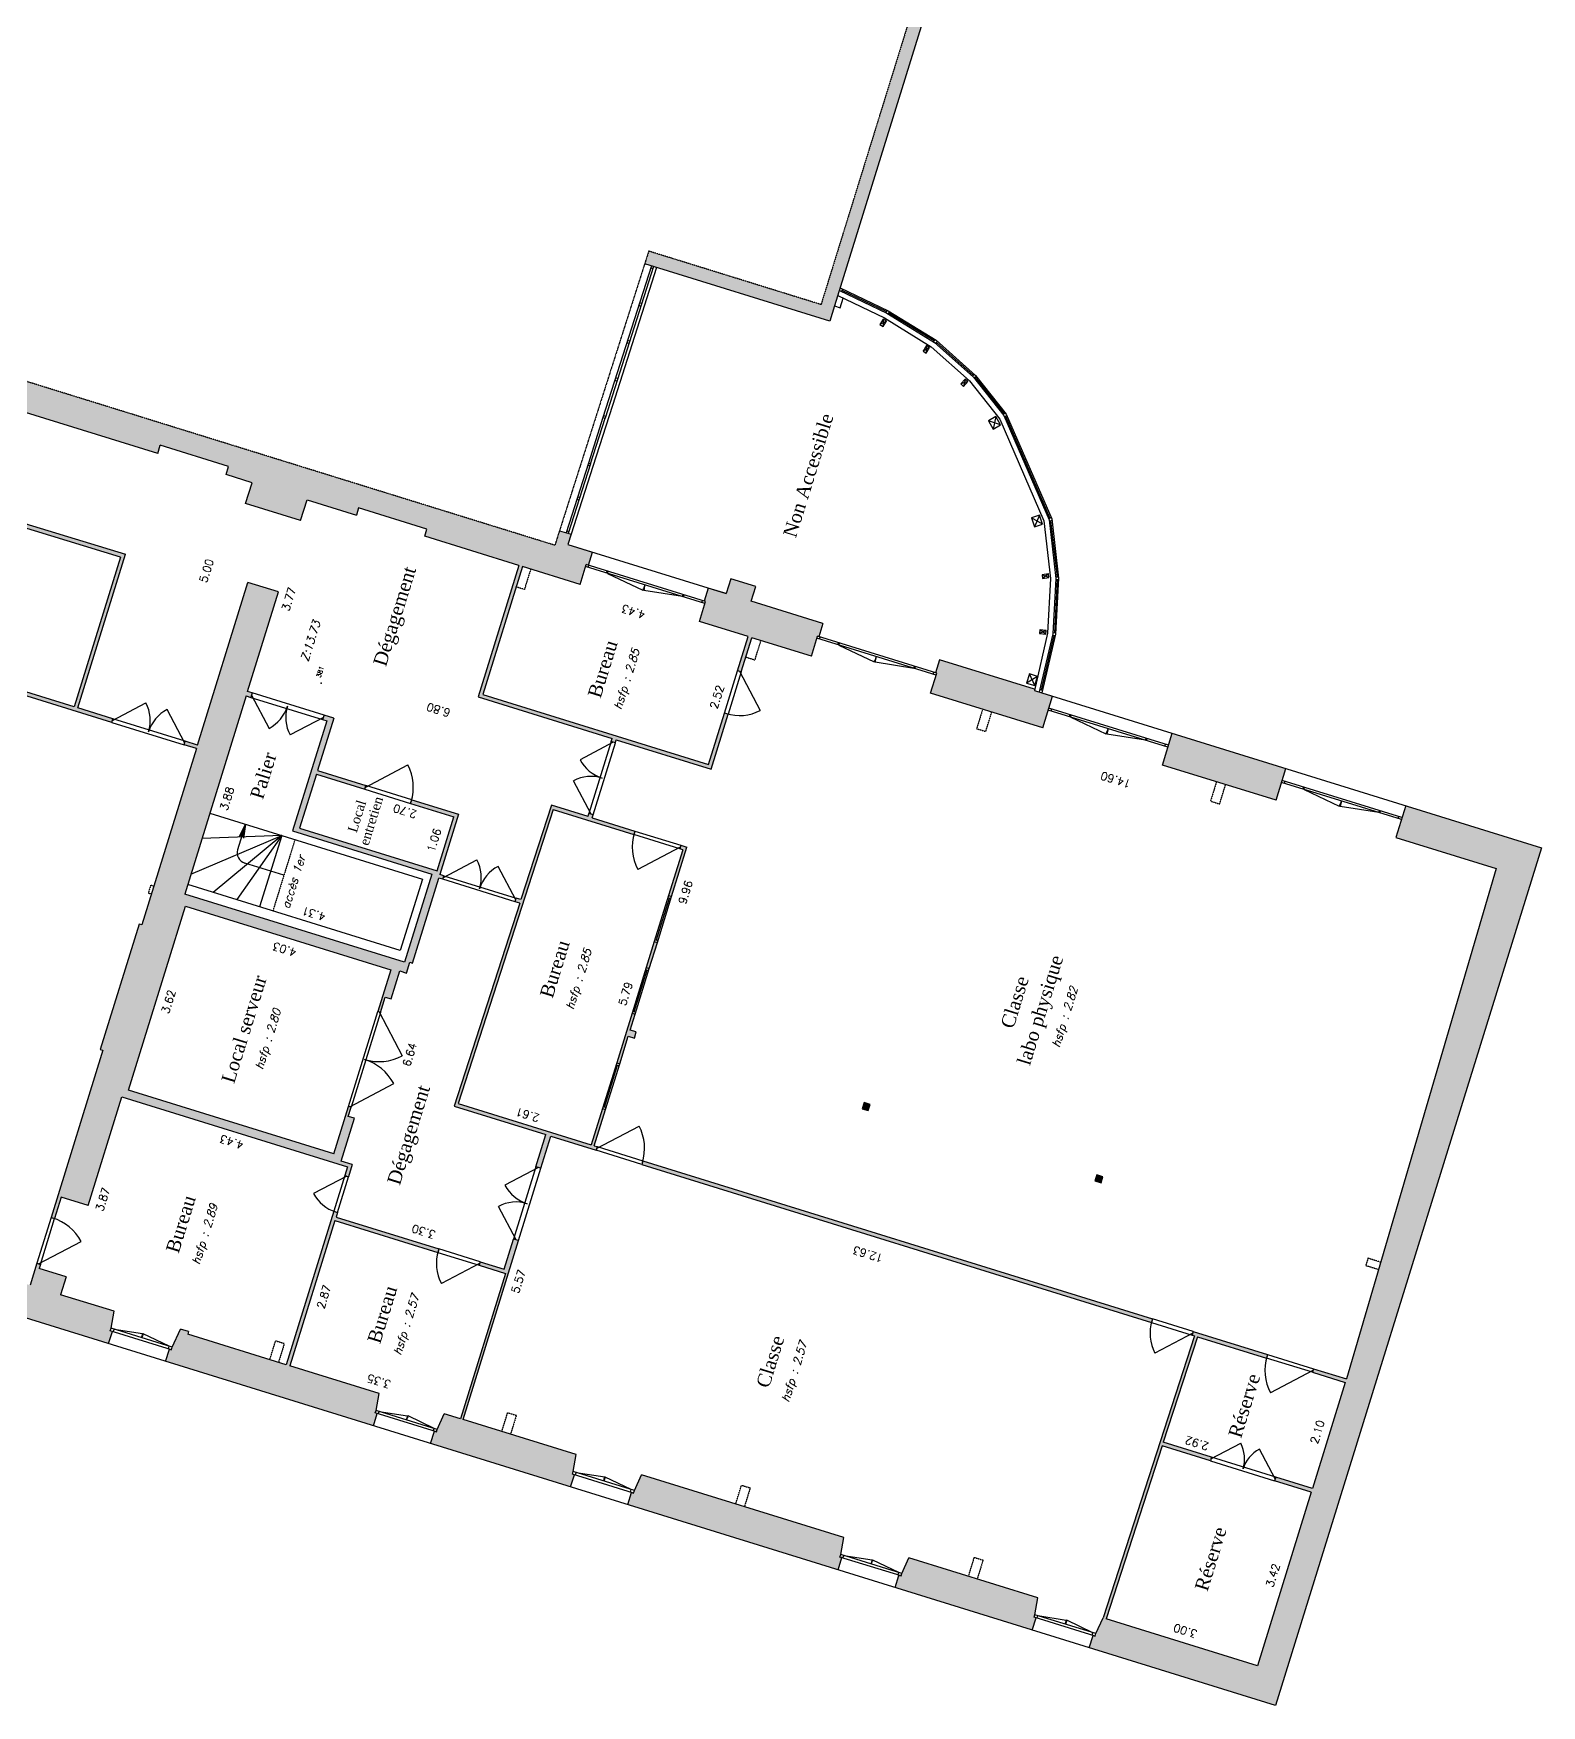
# Model space of a CAD drawing. Header units: metres. Extents: x -1642643 to 2228512, y -1236052 to 2422133.
# Drawn here: x 571868 to 600141, y 69334 to 100676 of the extents above; entities that cross this region are included whole.
import ezdxf
from ezdxf.enums import TextEntityAlignment as Align

# ---------------------------------------------------------------- set-up
doc = ezdxf.new("R2010")
doc.units = ezdxf.units.M
doc.header["$PDSIZE"] = 0.01
doc.linetypes.add('TIRET-COURT', pattern=[0.25, 0.15, -0.1])
for name, color, linetype in [('ALTIMETRIE', 10, 'Continuous'), ('APPLAT-GRIS', 253, 'Continuous'), ('COTATION-PLANI', 4, 'Continuous'), ('ESCALIER', 100, 'Continuous'), ('FENETRE', 32, 'Continuous'), ('FENETRE-OUVRANT', 213, 'Continuous'), ('HABILLAGE', 200, 'Continuous'), ('HAUTEUR_1.80', 100, 'TIRET-COURT'), ('IPN', 50, 'Continuous'), ('MUR', 130, 'Continuous'), ('PORTE', 213, 'Continuous'), ('TEXTES-PIECES', 23, 'Continuous'), ('Z-COD', 5, 'Continuous'), ('Z-MAT', 8, 'Continuous')]:
    doc.layers.add(name, color=color, linetype=linetype)
doc.layers.add('Seuils', color=7, linetype='Continuous', plot=False)
doc.styles.add('Alt', font='simplex.shx', dxfattribs={"oblique": 14.4, "height": 0.075})
doc.styles.add('Simplex 1.5', font='simplex.shx', dxfattribs={"height": 0.075})
doc.styles.add('Times 3.0', font='times.ttf', dxfattribs={"height": 0.15})

# ---------------------------------------------------------------- blocks, each defined once
blk = doc.blocks.new('ZPOINT')
at = {"color": 0}
blk.add_point((0, 0), dxfattribs=at)
at = {"layer": 'ALTIMETRIE', "style": 'Alt', "oblique": 14.4}
blk.add_attdef('ALT', text='', height=0.075, dxfattribs=at).set_placement((0.05, -0.075), align=Align.TOP_LEFT)
at = {"layer": 'Z-COD', "style": 'Simplex 1.5'}
blk.add_attdef('COD', text='', height=0.075, dxfattribs=at).set_placement((-0.05, -0.025), align=Align.MIDDLE_RIGHT)
at = {"layer": 'Z-MAT', "style": 'Simplex 1.5'}
blk.add_attdef('MAT', (0.05, 0.025), '', height=0.075, dxfattribs=at)

msp = doc.modelspace()

# ---------------------------------------------------------------- hatches: boundary and pattern name
at = {"layer": 'APPLAT-GRIS'}
for points in [[(582700.73107, 87403.05751), (582738.937, 87391.21237), (582777.14292, 87379.36724), (582794.91062, 87436.67613), (584571.48619, 86885.87738), (584891.30481, 87917.43739), (584824.44444, 87938.16637), (584525.3548, 86973.46674), (580294.04848, 88285.31537), (581037.33066, 90682.73723), (582116.64807, 90348.11219), (582232.13813, 90720.61997), (582275.1198, 90707.29419), (582351.36542, 90953.22085), (581888.26446, 91096.79788), (581949.21541, 91287.29261), (581729.94866, 91355.27275), (581642.53069, 91081.40115), (550748.23385, 100659.68214), (559510.76585, 127954.31771), (562732.33584, 126955.52163), (564612.75091, 133020.71241), (564373.96387, 133094.7445), (562567.58089, 127268.34076), (559348.38805, 128266.39984), (550525.14226, 100782.64531), (550383.39549, 100826.59162), (549808.49655, 98972.28199), (549989.91025, 98916.03759), (549998.7941, 98944.69203), (550046.55151, 98929.88561), (550398.52522, 98873.10971), (550768.68567, 100067.0449), (551723.83382, 99770.91654), (551771.21436, 99923.74025), (553051.11289, 99526.92825), (553003.73235, 99374.10454), (554493.76347, 98912.14431), (554393.07983, 98587.39393), (554488.59464, 98557.7811), (554589.27828, 98882.53147), (556786.11904, 98201.43625), (556833.49957, 98354.25995), (558084.74366, 97966.3318), (558037.36312, 97813.5081), (560444.33647, 97067.26463), (560491.717, 97220.08834), (561742.96108, 96832.16019), (561695.58055, 96679.33648), (564933.53279, 95675.46135), (564842.69989, 95382.48408), (564928.66322, 95355.83253), (565019.49612, 95648.8098), (565458.86427, 95512.59075), (565506.24481, 95665.41446), (566786.14334, 95268.60246), (566738.7628, 95115.77875), (569117.0817, 94378.41914), (569164.46224, 94531.24285), (570463.46373, 94128.50828), (570416.08319, 93975.68457), (574198.46988, 92803.01628), (574245.85042, 92955.83998), (575525.74894, 92559.02798), (575478.36841, 92406.20428), (575965.49396, 92255.17881), (575844.08134, 91863.56807), (576875.64134, 91543.74944), (576997.05397, 91935.36019), (577923.54768, 91648.11568), (577965.00565, 91781.83642), (579244.90418, 91385.02442), (579203.4462, 91251.30368), (580970.47029, 90703.46622), (580206.45912, 88239.18398), (582718.49877, 87460.3664)], [(595350.2714, 124468.1224), (595325.61548, 124388.59588), (595539.40793, 124322.31296), (586632.5243, 95593.57684), (583402.43851, 96595.01311), (583326.41624, 96356.84309), (586797.27924, 95280.75771), (586886.11775, 95567.30216), (595802.85089, 124327.80739)], [(570378.50585, 91897.15347), (570355.18842, 91820.62702), (573502.38078, 90861.73573), (572631.86475, 88053.92706), (567283.03509, 89712.24586), (567262.30611, 89645.38549), (573337.04837, 87762.00914), (573357.77735, 87828.86951), (572698.72513, 88033.19807), (573593.03277, 90917.7455)], [(575887.97275, 90384.21904), (574943.32329, 87337.29643), (574714.08773, 87408.36724), (574693.35874, 87341.50687), (574922.5943, 87270.43606), (573897.99018, 83965.62345), (573850.23277, 83980.42987), (573121.75701, 81630.76541), (573169.51442, 81615.95899), (572198.21341, 78483.07305), (572265.07378, 78462.34406), (572389.44769, 78863.50629), (572895.67621, 78706.55826), (573526.42961, 80741.02383), (577757.73593, 79429.1752), (577707.39411, 79266.80001), (577774.25448, 79246.07103), (577845.32529, 79475.30658), (577635.19269, 79540.45482), (577883.94052, 80342.77927), (577769.32274, 80378.31467), (577822.62584, 80550.24134), (577774.86843, 80565.04776), (577499.46906, 79676.75998), (573650.222, 80870.15726), (574719.24537, 84318.2421), (578568.49243, 83124.84481), (578325.66718, 82341.62333), (578373.42459, 82326.81691), (578462.2631, 82613.36135), (578576.88087, 82577.82595), (578739.75147, 83103.15744), (578863.92073, 83064.66075), (578926.10769, 83265.24186), (578973.86509, 83250.43544), (579468.39945, 84845.53286), (579542.43162, 84822.58038), (579563.1606, 84889.44075), (579489.12844, 84912.39323), (579838.5599, 86039.46805), (578959.8236, 86311.90614), (578939.09461, 86245.04577), (579750.97054, 85993.33667), (579437.07448, 84980.87962), (576858.17447, 85780.42619), (577172.07053, 86792.88323), (578079.46127, 86511.56129), (578100.19026, 86578.42166), (577192.79951, 86859.7436), (577497.81172, 87843.5462), (577316.33357, 87899.81059), (577289.68202, 87813.84726), (577366.09387, 87790.15699), (576726.45662, 85727.03698), (579334.01108, 84918.60656), (578821.70902, 83266.20025), (574705.02048, 84542.51348), (575856.95979, 88258.03979), (575942.92312, 88231.38824), (575969.57468, 88317.35158), (575883.61134, 88344.00313), (576461.06164, 90206.54203)], [(585321.87617, 90032.26166), (585407.7534, 90309.25463), (584939.7308, 90454.35752), (584853.85358, 90177.36456), (584519.55173, 90281.00948), (584443.30611, 90035.08282), (584467.18481, 90027.67961), (584351.69475, 89655.17183), (585268.63698, 89370.8886), (585070.23098, 88730.93934), (585137.09135, 88710.21036), (585335.49735, 89350.15962), (586453.02069, 89003.68944), (586568.51075, 89376.19722), (586592.38945, 89368.79401), (586668.63507, 89614.72068)], [(588855.92434, 88936.58674), (588779.67873, 88690.66007), (588803.55743, 88683.25686), (588688.06737, 88310.74908), (590789.39331, 87659.26669), (590974.17808, 88255.28132), (590770.10938, 88318.5444), (590770.16121, 88318.76233), (590632.28995, 88361.51019), (590637.56294, 88384.21828)], [(593218.79223, 87559.43126), (593033.99147, 86963.36505), (595163.97185, 86302.99881), (595348.78779, 86899.11397)], [(579832.85205, 80617.99524), (581614.29561, 86127.57407), (583123.4297, 85659.69126), (583144.15868, 85726.55163), (582341.83423, 85975.29945), (582359.60194, 86032.60834), (582283.19008, 86056.29861), (582265.42238, 85998.98972), (581578.51985, 86211.95283), (581006.24264, 84442.03632), (580919.47098, 84468.93848), (580898.742, 84402.07811), (580984.70533, 84375.42655), (579754.00166, 80569.15448), (581474.08085, 80035.87153), (581287.51999, 79434.12819), (581383.0348, 79404.51536), (581569.59567, 80006.25869), (582414.90178, 79744.1851), (582435.63077, 79811.04547), (582383.09762, 79827.33253), (582593.34876, 80505.48772), (582536.03987, 80523.25542), (582325.78873, 79845.10023)], [(591977.09624, 70958.49367), (593027.90003, 74202.83559), (593932.48607, 73922.38321), (593953.21505, 73989.24358), (593049.47078, 74269.43499), (593690.43028, 76248.38842), (594984.65149, 75847.1359), (595005.38047, 75913.99627), (593610.86417, 76346.34368), (593590.13518, 76279.48331), (593633.11685, 76266.15753), (591919.78281, 70976.26278), (591786.81581, 70682.46051), (591772.00939, 70634.7031), (591733.80346, 70646.54823), (591662.73266, 70417.31268), (595155.9168, 69334.30699), (600141.00757, 85413.48385), (597593.40195, 86203.26391), (597408.57002, 85607.09717), (599290.21188, 85023.72431), (596481.08437, 75456.47796), (595865.01381, 75647.48075), (595844.28483, 75580.62038), (596460.35538, 75389.61759), (595844.4084, 73402.90943), (595156.70173, 73616.12185), (595135.97274, 73549.26148), (595823.67941, 73336.04906), (594813.88171, 70078.99386)], [(584003.79202, 85460.03611), (583983.06304, 85393.17574), (584040.37193, 85375.40804), (583773.8564, 84515.7747), (583831.16529, 84498.007), (584118.4098, 85424.50071)], [(583507.34088, 83656.14136), (583356.31542, 83169.0158), (583413.62431, 83151.2481), (583564.64977, 83638.37366)], [(583089.7999, 82309.38246), (582802.55539, 81382.88876), (582859.86428, 81365.12105), (583019.77359, 81880.90106), (583134.39137, 81845.36565), (583169.92677, 81959.98343), (583055.30899, 81995.51884), (583147.10879, 82291.61476)], [(587439.43902, 80636.28968), (587403.90362, 80521.6719), (587518.5214, 80486.1365), (587554.0568, 80600.75427)], [(583295.26411, 79544.52994), (583274.53512, 79477.66957), (592826.01666, 76516.38599), (592846.74564, 76583.24636)], [(574761.74016, 76295.83857), (574776.54658, 76343.59598), (574623.72287, 76390.97652), (574469.97978, 76051.26764), (574455.17336, 76003.51023), (574416.96744, 76015.35537), (574345.89663, 75786.11981), (578242.9011, 74577.91611), (578313.9719, 74807.15166), (578275.76598, 74818.9968), (578290.57239, 74866.75421), (578347.12754, 75184.24675), (576675.61827, 75702.47138), (577519.58409, 78424.64361), (579448.98336, 77826.46433), (579469.71235, 77893.3247), (577540.31308, 78491.50399), (577566.96463, 78577.46732), (577500.10426, 78598.1963), (576608.7579, 75723.20036)], [(579923.122, 74695.63496), (580962.53253, 78048.20498), (580867.01772, 78077.81781), (580692.30199, 77514.2804), (580243.38235, 77653.46073), (580222.65337, 77586.60036), (580719.33041, 77432.61362), (579875.36459, 74710.44138), (579569.71718, 74805.20245), (579436.75018, 74511.40018), (579421.94376, 74463.64277), (579383.73783, 74475.4879), (579312.66703, 74246.25235), (581939.32445, 73431.89936), (582010.39526, 73661.13492), (581972.18933, 73672.98005), (581986.99575, 73720.73746), (582043.5509, 74038.23)], [(572377.45158, 77035.04899), (572481.09651, 77369.35084), (571974.86799, 77526.29887), (571998.55825, 77602.71072), (571931.69788, 77623.43971), (571804.36269, 77212.726), (570868.3175, 77502.93179), (570735.3505, 77209.12952), (570720.54408, 77161.37211), (570682.33815, 77173.21725), (570611.26735, 76943.98169), (573276.1307, 76117.78357), (573347.2015, 76347.01913), (573308.99558, 76358.86426), (573323.80199, 76406.62167), (573380.35714, 76724.11421)], [(583266.14053, 73659.18571), (583133.17353, 73365.38343), (583118.36712, 73317.62602), (583080.16119, 73329.47116), (583009.09038, 73100.2356), (586953.85226, 71877.22548), (587024.92306, 72106.46104), (586986.71714, 72118.30617), (587001.52356, 72166.06358), (587058.0787, 72483.55612)], [(588280.66834, 72104.51183), (588147.70134, 71810.70955), (588132.89492, 71762.95214), (588094.689, 71774.79728), (588023.61819, 71545.56172), (590592.96672, 70748.97644), (590664.03753, 70978.21199), (590625.8316, 70990.05713), (590640.63802, 71037.81453), (590697.19317, 71355.30708)]]:
    msp.add_hatch(color=256, dxfattribs=at).paths.add_polyline_path(points)
msp.add_hatch(color=256, dxfattribs=at).paths.add_polyline_path([(591804.46608, 79282.98308), (591768.93068, 79168.3653), (591883.54846, 79132.8299), (591919.08386, 79247.44768)], flags=17)
at = {"layer": 'ESCALIER'}
h = msp.add_hatch(color=256, dxfattribs=at)
h.paths.add_polyline_path([(575844.46828, 85853.90919), (575776.37677, 85641.82685), (575779.17197, 85643.29902), (575806.8508, 85590.74541)])
h.paths.add_polyline_path([(575844.46828, 85853.90919), (575726.61836, 85615.62019), (575776.37677, 85641.82685)])

# ---------------------------------------------------------------- linework, layer by layer
for p, q in [((575175.86457, 86061.19904), (579158.83237, 84826.34379)), ((575844.46828, 85853.90919), (575696.4041, 85376.33511)), ((575844.46828, 85853.90919), (575726.61836, 85615.62019)), ((575726.61836, 85615.62019), (575844.46828, 85853.90919)), ((575844.46828, 85853.90919), (575806.8508, 85590.74541)), ((576522.62346, 85643.65806), (576108.04376, 84306.45064)), ((576563.67213, 84898.06097), (575828.20805, 85126.07981)), ((578744.25267, 83489.13637), (574761.28487, 84723.99163)), ((579158.83237, 84826.34379), (578744.25267, 83489.13637))]:
    msp.add_line(p, q, dxfattribs=at)
at = {"layer": 'ESCALIER', "linetype": 'TIRET-COURT'}
msp.add_line((576770.96198, 85566.66468), (576356.38228, 84229.45727), dxfattribs=at)
at = {"layer": 'ESCALIER', "flags": 128}
for points in [[(583549.17795, 96287.7794), (582721.57876, 93701.2196)], [(582721.57876, 93701.2196), (582355.88794, 92558.29774)], [(582355.88794, 92558.29774), (581949.21541, 91287.29261)], [(574820.51054, 84915.02126), (576522.62346, 85643.65806)], [(576522.62346, 85643.65806), (575027.80039, 85583.62496)], [(576522.62346, 85643.65806), (575238.85894, 84575.92745)], [(576522.62346, 85643.65806), (575678.22709, 84439.7084)]]:
    msp.add_lwpolyline(points, dxfattribs=at)
at = {"layer": 'ESCALIER'}
msp.add_arc((575887.43373, 85317.10944), 200, 162.774788872, 252.774789002, dxfattribs=at)
at = {"layer": 'FENETRE'}
for p, q in [((583440.40245, 96279.62517), (583478.60982, 96267.77959)), ((586976.47565, 95858.74733), (587869.56576, 95431.09062)), ((587869.56576, 95431.09062), (588760.89685, 94884.0476)), ((588760.89685, 94884.0476), (589489.59844, 94232.15974)), ((589489.59844, 94232.15974), (590060.23544, 93514.23133)), ((590060.23544, 93514.23133), (590911.60307, 91556.93547)), ((582055.16194, 91945.43787), (582093.20291, 91933.64388)), ((590911.60307, 91556.93547), (591037.85478, 90462.14232)), ((590957.45341, 91576.87905), (591087.67767, 90466.57452)), ((581866.40389, 91354.84531), (581904.61127, 91342.99973)), ((584455.33968, 89989.47368), (582220.293, 90682.41404)), ((584467.18481, 90027.67961), (582232.13813, 90720.61997)), ((582268.05041, 90667.60762), (582279.89554, 90705.81355)), ((582611.90374, 90561.00141), (582623.74888, 90599.20734)), ((582631.00671, 90555.07885), (582642.85184, 90593.28477)), ((591037.85478, 90462.14232), (590981.16075, 89421.80604)), ((591087.67767, 90466.57452), (591030.84955, 89414.7342)), ((584035.07449, 90119.77016), (584046.91963, 90157.97609)), ((584054.17746, 90113.8476), (584066.02259, 90152.05352)), ((584398.03079, 90007.24138), (584409.87592, 90045.44731)), ((588791.7123, 88645.05093), (586556.66562, 89337.99129)), ((588803.55743, 88683.25686), (586568.51075, 89376.19722)), ((586604.42302, 89323.18487), (586616.26816, 89361.3908)), ((590981.16075, 89421.80604), (590722.2786, 88333.60757)), ((591030.84955, 89414.7342), (590770.16121, 88318.76233)), ((586948.27636, 89216.57867), (586960.12149, 89254.78459)), ((586967.37932, 89210.6561), (586979.22446, 89248.86203)), ((588371.44711, 88775.34742), (588383.29224, 88813.55334)), ((588390.55007, 88769.42485), (588402.39521, 88807.63078)), ((588734.40341, 88662.81864), (588746.24854, 88701.02456)), ((593137.6364, 87297.66691), (590893.03823, 87993.56855)), ((593149.48153, 87335.87283), (590904.88337, 88031.77447)), ((590950.34712, 87975.80085), (590962.19226, 88014.00677)), ((591294.20046, 87869.19464), (591306.04559, 87907.40056)), ((591313.30342, 87863.27207), (591325.14856, 87901.478)), ((592717.37121, 87427.96339), (592729.21634, 87466.16931)), ((592736.47417, 87422.04082), (592748.31931, 87460.24675)), ((593080.32751, 87315.43461), (593092.17264, 87353.64053)), ((597512.21494, 85941.39903), (595267.61678, 86637.30067)), ((597524.06008, 85979.60495), (595279.46191, 86675.50659)), ((595324.92567, 86619.53297), (595336.7708, 86657.73889)), ((595668.779, 86512.92676), (595680.62414, 86551.13268)), ((595687.88197, 86507.00419), (595699.7271, 86545.21012)), ((597091.94975, 86071.69551), (597103.79489, 86109.90143)), ((597111.05272, 86065.77294), (597122.89785, 86103.97887)), ((597454.90605, 85959.16673), (597466.75119, 85997.37265)), ((574455.17336, 76003.51023), (573308.99558, 76358.86426)), ((574469.97978, 76051.26764), (573323.80199, 76406.62167)), ((579421.94376, 74463.64277), (578275.76598, 74818.9968)), ((579436.75018, 74511.40018), (578290.57239, 74866.75421)), ((583118.36712, 73317.62602), (581972.18933, 73672.98005)), ((583133.17353, 73365.38343), (581986.99575, 73720.73746)), ((588132.89492, 71762.95214), (586986.71714, 72118.30617)), ((588147.70134, 71810.70955), (587001.52356, 72166.06358)), ((591772.00939, 70634.7031), (590625.8316, 70990.05713)), ((591786.81581, 70682.46051), (590640.63802, 71037.81454))]:
    msp.add_line(p, q, dxfattribs=at)
at = {"layer": 'FENETRE', "flags": 128}
for points in [[(583452.58039, 96317.72792), (582545.29775, 93478.99135)], [(583490.78776, 96305.88234), (582583.39905, 93466.81387)], [(586991.44118, 95907.01793), (587893.50445, 95475.06441), (588790.88266, 94924.31005), (589526.09889, 94266.59428), (590103.46523, 93540.19957)], [(583269.26823, 95612.78454), (583231.16693, 95624.96202)], [(587037.02213, 95885.19147), (587015.42772, 95840.09511)], [(587026.22492, 95862.64329), (587858.95648, 95463.8893)], [(583254.04638, 95565.15791), (583215.94508, 95577.33539)], [(587870.92583, 95485.8762), (587846.98714, 95441.9024)], [(587914.84033, 95461.96979), (587890.90164, 95417.99599)], [(587902.87099, 95439.98289), (588754.49668, 94917.30855)], [(583029.48248, 94862.53479), (582991.38118, 94874.71227)], [(583044.70433, 94910.16142), (583006.60303, 94922.33889)], [(588769.48958, 94937.43978), (588739.50377, 94897.17733)], [(588809.59024, 94907.57447), (588779.60443, 94867.31201)], [(588794.59734, 94887.44324), (589489.14923, 94266.10531)], [(582804.91858, 94159.91167), (582766.81728, 94172.08914)], [(582820.14042, 94207.53829), (582782.03913, 94219.71577)], [(589507.39945, 94283.32258), (589470.899, 94248.88804)], [(589541.71055, 94246.95297), (589505.21011, 94212.51843)], [(589523.46033, 94229.7357), (590066.16092, 93546.95458)], [(582545.29774, 93478.99135), (582583.39904, 93466.81387)], [(582557.47522, 93517.09265), (582595.57652, 93504.91517)], [(590087.77581, 93559.9387), (590044.54603, 93533.97046)], [(590113.52274, 93517.07734), (590070.29295, 93491.1091)], [(590091.90784, 93504.09322), (590924.55645, 91589.83243)], [(590103.46523, 93540.19957), (590957.45341, 91576.87905)], [(582271.30452, 92621.71209), (581854.22595, 91316.74257)], [(582309.40582, 92609.53462), (581892.43333, 91304.89698)], [(582259.12705, 92583.61079), (582297.22835, 92571.43332)], [(582271.30452, 92621.71209), (582309.40582, 92609.53462)], [(582070.37616, 91993.04064), (582108.47746, 91980.86317)], [(590901.63128, 91579.86064), (590947.48162, 91599.80422)], [(590914.59683, 91530.97505), (590960.49575, 91550.93977)], [(590936.54621, 91540.5224), (591059.67507, 90490.71394)], [(591061.72628, 90440.75359), (591007.37068, 89443.3277)], [(591034.59538, 90489.93231), (591084.75476, 90491.49557)], [(591036.15291, 90439.95657), (591086.31229, 90441.51983)], [(591000.32554, 89393.82653), (590757.56589, 88375.01521)], [(590975.50259, 89397.45475), (591025.19139, 89390.38291)], [(590982.52628, 89446.86362), (591032.21509, 89439.79178)], [(590733.62458, 88382.43783), (590781.5072, 88367.59259)], [(583773.8564, 84515.7747), (583507.34088, 83656.14136)], [(583547.84046, 83685.46344), (583790.66571, 84468.68492)], [(583564.64977, 83638.37366), (583831.16529, 84498.007)], [(583762.01127, 84477.56877), (583819.32016, 84459.80107)], [(583773.8564, 84515.7747), (583831.16529, 84498.007)], [(583519.18602, 83694.34729), (583576.49491, 83676.57959)], [(583507.34088, 83656.14136), (583564.64977, 83638.37366)], [(583356.31542, 83169.0158), (583089.7999, 82309.38246)], [(583130.29948, 82338.70454), (583373.12473, 83121.92603)], [(583147.10879, 82291.61476), (583413.62431, 83151.2481)], [(583344.47028, 83130.80988), (583401.77917, 83113.04218)], [(583356.31542, 83169.0158), (583413.62431, 83151.2481)], [(583089.7999, 82309.38246), (583147.10879, 82291.61476)], [(583101.64503, 82347.58839), (583158.95392, 82329.82069)], [(582802.55539, 81382.88876), (582536.03987, 80523.25542)], [(582576.53945, 80552.57749), (582819.3647, 81335.79898)], [(582593.34876, 80505.48772), (582859.86428, 81365.12105)], [(582790.71025, 81344.68283), (582848.01914, 81326.91513)], [(582802.55539, 81382.88876), (582859.86428, 81365.12105)], [(582547.885, 80561.46134), (582605.19389, 80543.69364)], [(582536.03987, 80523.25542), (582593.34876, 80505.48772)], [(573308.99558, 76358.86426), (573323.80199, 76406.62167)], [(573366.30447, 76341.09656), (573381.11088, 76388.85397)], [(574397.86447, 76021.27793), (574412.67089, 76069.03534)], [(574455.17336, 76003.51023), (574469.97978, 76051.26764)], [(578275.76598, 74818.9968), (578290.57239, 74866.75421)], [(578333.07487, 74801.2291), (578347.88128, 74848.9865)], [(579364.63487, 74481.41047), (579379.44129, 74529.16788)], [(579421.94376, 74463.64277), (579436.75018, 74511.40018)], [(581972.18933, 73672.98005), (581986.99575, 73720.73746)], [(582029.49822, 73655.21235), (582044.30464, 73702.96976)], [(583061.05823, 73335.39372), (583075.86464, 73383.15113)], [(583118.36712, 73317.62602), (583133.17353, 73365.38343)], [(586986.71714, 72118.30617), (587001.52356, 72166.06358)], [(587044.02603, 72100.53847), (587058.83244, 72148.29588)], [(588075.58603, 71780.71984), (588090.39245, 71828.47725)], [(588132.89492, 71762.95214), (588147.70134, 71810.70955)], [(590625.8316, 70990.05713), (590640.63802, 71037.81453)], [(590683.14049, 70972.28943), (590697.94691, 71020.04683)], [(591714.7005, 70652.4708), (591729.50692, 70700.22821)], [(591772.00939, 70634.7031), (591786.81581, 70682.46051)]]:
    msp.add_lwpolyline(points, dxfattribs=at)
at = {"layer": 'FENETRE-OUVRANT'}
for points in [[(582631.0067, 90555.07885), (583292.75554, 90238.833)], [(584035.07449, 90119.77016), (583310.48779, 90233.3354)], [(586967.37932, 89210.6561), (587629.12815, 88894.41026)], [(588371.44711, 88775.34742), (587646.86041, 88888.91266)], [(591313.30342, 87863.27207), (591975.05225, 87547.02623)], [(592717.37121, 87427.96339), (591992.78451, 87541.52863)], [(595687.88197, 86507.00419), (596349.6308, 86190.75835)], [(597091.94975, 86071.69551), (596367.36305, 86185.26075)], [(573381.11088, 76388.85397), (573914.59818, 76305.23994)], [(574412.67089, 76069.03534), (573925.44887, 76301.87586)], [(578347.88128, 74848.9865), (578881.36858, 74765.37248)], [(579379.44129, 74529.16788), (578892.21927, 74762.00839)], [(582044.30464, 73702.96976), (582577.79193, 73619.35573)], [(583075.86464, 73383.15113), (582588.64263, 73615.99165)], [(587058.83244, 72148.29588), (587592.31974, 72064.68185)], [(588090.39245, 71828.47725), (587603.17043, 72061.31777)], [(590697.94691, 71020.04683), (591231.43421, 70936.43281)], [(591729.50692, 70700.22821), (591242.2849, 70933.06872)]]:
    msp.add_lwpolyline(points, dxfattribs=at)
for centre, radius, start, end in [((582749.44508, 90518.35893), 611, 332.774788996, 342.774788998), ((583916.63612, 90156.49008), 611, 162.774788998, 172.774788995), ((587085.81769, 89173.93618), 611, 332.774788996, 342.774788998), ((588253.00874, 88812.06733), 611, 162.774788998, 172.774788995), ((591431.74179, 87826.55215), 611, 332.774788996, 342.774788998), ((592598.93284, 87464.6833), 611, 162.774788998, 172.774788995), ((595806.32034, 86470.28427), 611, 332.774788996, 342.774788998), ((596973.51138, 86108.41542), 611, 162.774788998, 172.774788995), ((573381.11088, 76388.85397), 540, 342.774788997, 351.092437198), ((574412.67089, 76069.03534), 540, 154.457140839, 162.774789043), ((578347.88128, 74848.9865), 540, 342.774788997, 351.092437198), ((579379.44129, 74529.16788), 540, 154.457140839, 162.774789043), ((582044.30464, 73702.96976), 540, 342.774788997, 351.092437198), ((583075.86464, 73383.15113), 540, 154.457140839, 162.774789043), ((587058.83244, 72148.29588), 540, 342.774788997, 351.092437198), ((588090.39245, 71828.47725), 540, 154.457140839, 162.774789043), ((590697.94691, 71020.04683), 540, 342.774788997, 351.092437198), ((591729.50692, 70700.22821), 540, 154.457140839, 162.774789043)]:
    msp.add_arc(centre, radius, start, end, dxfattribs=at)
at = {"layer": 'HABILLAGE'}
for p, q in [((586946.5446, 95762.20613), (587821.68838, 95343.14302)), ((587821.68838, 95343.14302), (588700.92523, 94803.52269)), ((588700.92523, 94803.52269), (589416.59755, 94163.29066)), ((589416.59755, 94163.29066), (589986.03983, 93446.86536)), ((589986.03983, 93446.86536), (590811.05766, 91537.38236)), ((590811.05766, 91537.38236), (590937.53602, 90459.0158)), ((590937.53602, 90459.0158), (590881.78314, 89435.94973)), ((590881.78314, 89435.94973), (590632.28995, 88361.51019)), ((590632.28995, 88361.51019), (590770.16121, 88318.76233))]:
    msp.add_line(p, q, dxfattribs=at)
at = {"layer": 'HAUTEUR_1.80', "flags": 128}
for points in [[(581190.15436, 90635.35669), (581071.70302, 90253.29743), (580918.87932, 90300.67797)], [(585222.96858, 88987.20332), (585394.89524, 88933.90022), (585507.42402, 89296.85651)], [(589662.31849, 88008.69816), (589549.78971, 87645.74186), (589721.71638, 87592.43875), (589834.24516, 87955.39505)], [(594046.44851, 86649.46899), (593933.91974, 86286.51269), (594105.84641, 86233.20959), (594218.37518, 86596.16589)], [(574123.04773, 84691.53605), (574065.73884, 84709.30375), (574021.31959, 84566.03153), (574078.62848, 84548.26382)], [(597123.49267, 77644.37382), (596886.71748, 77717.78217), (596845.25951, 77584.06143), (597084.04654, 77510.02934)], [(576299.52869, 75819.07192), (576409.09618, 76172.47673), (576571.47137, 76122.13491), (576461.90387, 75768.7301)], [(580649.03459, 74470.57741), (580758.60209, 74823.98222), (580920.97727, 74773.6404), (580811.40978, 74420.23559)], [(585033.16462, 73111.34824), (585142.73211, 73464.75306), (585305.1073, 73414.41124), (585195.5398, 73061.00642)], [(589398.19168, 71758.04165), (589507.75917, 72111.44646), (589670.13436, 72061.10464), (589560.56687, 71707.69982)]]:
    msp.add_lwpolyline(points, dxfattribs=at)
at = {"layer": 'IPN'}
for points in [[(587858.76005, 95285.19124), (587798.56095, 95320.91334), (587737.32307, 95217.71489), (587797.52217, 95181.99279)], [(588668.43026, 94788.26654), (588608.77035, 94824.88205), (588546.00091, 94722.60792), (588605.66082, 94685.99241)], [(589385.93499, 94150.46858), (589333.76425, 94197.13992), (589253.75625, 94107.70436), (589305.92699, 94061.03302)], [(590000.26664, 93338.29971), (589909.76464, 93493.89338), (589771.45916, 93413.44716), (589861.96116, 93257.85349)], [(590787.75952, 91478.4884), (590727.35504, 91648.05048), (590576.63319, 91594.35762), (590637.03767, 91424.79554)], [(590905.4129, 90475.36444), (590897.2587, 90544.88788), (590778.07566, 90530.90926), (590786.22985, 90461.38582)], [(590846.57784, 89416.97058), (590854.48564, 89486.52247), (590735.25382, 89500.0787), (590727.34602, 89430.5268)], [(590639.71804, 88451.12174), (590693.02115, 88623.0484), (590540.19744, 88670.42894), (590486.89434, 88498.50227)]]:
    msp.add_lwpolyline(points, close=True, dxfattribs=at)
for points in [[(587858.76005, 95285.19124), (587737.32307, 95217.71489)], [(587798.56095, 95320.91334), (587797.52217, 95181.99279)], [(588668.43026, 94788.26654), (588546.00091, 94722.60792)], [(588608.77035, 94824.88205), (588605.66082, 94685.99241)], [(589385.93499, 94150.46858), (589253.75625, 94107.70436)], [(589333.76425, 94197.13992), (589305.92699, 94061.03302)], [(590000.26664, 93338.29971), (589771.45916, 93413.44716)], [(589909.76464, 93493.89338), (589861.96116, 93257.85349)], [(590787.75952, 91478.4884), (590576.63319, 91594.35762)], [(590727.35504, 91648.05048), (590637.03767, 91424.79554)], [(590905.4129, 90475.36444), (590778.07566, 90530.90926)], [(590897.2587, 90544.88788), (590786.22985, 90461.38582)], [(590854.48564, 89486.52247), (590727.34602, 89430.5268)], [(590846.57784, 89416.97058), (590735.25382, 89500.0787)], [(590693.02115, 88623.0484), (590486.89434, 88498.50227)], [(590639.71804, 88451.12174), (590540.19744, 88670.42894)]]:
    msp.add_lwpolyline(points, dxfattribs=at)
at = {"layer": 'MUR'}
for p, q in [((595802.85089, 124327.80739), (586886.11775, 95567.30216)), ((586797.27924, 95280.75771), (583328.40642, 96356.22607)), ((586886.11775, 95567.30216), (586797.27924, 95280.75771)), ((574198.46988, 92803.01628), (570416.08319, 93975.68457)), ((574198.46988, 92803.01628), (574245.85042, 92955.83998)), ((575525.74894, 92559.02798), (574245.85042, 92955.83998)), ((575478.36841, 92406.20428), (575525.74894, 92559.02798)), ((575965.49396, 92255.17881), (575478.36841, 92406.20428)), ((575844.08134, 91863.56807), (575965.49396, 92255.17881)), ((570378.50585, 91897.15347), (573593.03277, 90917.7455)), ((576875.64134, 91543.74944), (575844.08134, 91863.56807)), ((576875.64134, 91543.74944), (576997.05397, 91935.36019)), ((576997.05397, 91935.36019), (577923.54768, 91648.11568)), ((573502.38078, 90861.73573), (570355.18842, 91820.62702)), ((577965.00565, 91781.83642), (577923.54768, 91648.11568)), ((579244.90417, 91385.02442), (577965.00565, 91781.83642)), ((579203.4462, 91251.30368), (579244.90417, 91385.02442)), ((580970.47029, 90703.46622), (579203.4462, 91251.30368)), ((581730.05198, 91355.24072), (581949.21541, 91287.29261)), ((572698.72513, 88033.19807), (573593.03277, 90917.7455)), ((581888.26446, 91096.79788), (582351.36542, 90953.22085)), ((582275.1198, 90707.29419), (582351.36542, 90953.22085)), ((573502.38078, 90861.73573), (572631.86475, 88053.92706)), ((581037.33066, 90682.73723), (580294.04848, 88285.31537)), ((574943.32329, 87337.29643), (575887.97275, 90384.21904)), ((584519.55173, 90281.00948), (584443.30611, 90035.08282)), ((584853.85358, 90177.36456), (584519.55173, 90281.00948)), ((584939.7308, 90454.35752), (584853.85358, 90177.36456)), ((585407.7534, 90309.25463), (584939.7308, 90454.35752)), ((585321.87617, 90032.26166), (585407.7534, 90309.25463)), ((575883.61134, 88344.00313), (576461.06164, 90206.54203)), ((572631.86475, 88053.92706), (567283.03509, 89712.24586)), ((585268.63698, 89370.8886), (584351.69475, 89655.17183)), ((585070.23098, 88730.93934), (585268.63698, 89370.8886)), ((586453.02069, 89003.68944), (585335.49735, 89350.15962)), ((586668.63507, 89614.72068), (586592.38946, 89368.79401)), ((588855.92434, 88936.58674), (588779.67873, 88690.66007)), ((590637.56294, 88384.21828), (588855.92434, 88936.58674)), ((588688.06737, 88310.74908), (588803.55743, 88683.25686)), ((575856.95979, 88258.03979), (574705.02048, 84542.51348)), ((575856.95979, 88258.03979), (575942.92312, 88231.38824)), ((575969.57468, 88317.35158), (575883.61134, 88344.00313)), ((580294.04848, 88285.31537), (584525.3548, 86973.46674)), ((590789.39331, 87659.26669), (588688.06737, 88310.74908)), ((590770.10938, 88318.5444), (600141.00757, 85413.48385)), ((590789.39331, 87659.26669), (590974.24339, 88255.49198)), ((577289.68202, 87813.84726), (577366.09387, 87790.15699)), ((577497.81172, 87843.5462), (577316.33357, 87899.81059)), ((584525.3548, 86973.46674), (584824.44444, 87938.16637)), ((582700.73107, 87403.05751), (582718.49877, 87460.3664)), ((593033.99147, 86963.36505), (593218.84155, 87559.59034)), ((582777.14292, 87379.36724), (582794.91062, 87436.67613)), ((595163.97185, 86302.99881), (593033.99147, 86963.36505)), ((595163.97185, 86302.99881), (595348.82194, 86899.2241)), ((577172.07053, 86792.88323), (578079.46127, 86511.56129)), ((578939.09461, 86245.04577), (579750.97054, 85993.33667)), ((597593.4201, 86203.32246), (597408.57002, 85607.09717)), ((579437.07448, 84980.87962), (579750.97054, 85993.33667)), ((581614.29561, 86127.57407), (583124.07998, 85659.48965)), ((582265.42238, 85998.98972), (582283.19008, 86056.29861)), ((582341.83423, 85975.29945), (582359.60194, 86032.60834)), ((576726.45662, 85727.03698), (579334.01108, 84918.60656)), ((576858.17447, 85780.42619), (579437.07448, 84980.87962)), ((600141.00757, 85413.48385), (595155.9168, 69334.30699)), ((595155.9168, 69334.30699), (545402.10658, 84759.67746)), ((579334.01108, 84918.60656), (578821.70902, 83266.20025)), ((573650.222, 80870.15726), (574719.24537, 84318.2421)), ((578821.70902, 83266.20025), (574705.02048, 84542.51348)), ((574719.24537, 84318.2421), (578568.49243, 83124.84481)), ((573850.23277, 83980.42987), (573121.75701, 81630.76541)), ((573897.99018, 83965.62345), (573850.23277, 83980.42987)), ((578568.49243, 83124.84481), (578325.66718, 82341.62333)), ((578576.88087, 82577.82595), (578739.75147, 83103.15744)), ((578373.42459, 82326.81691), (578462.26309, 82613.36135)), ((578462.26309, 82613.36135), (578576.88087, 82577.82595)), ((573121.75701, 81630.76541), (573169.51442, 81615.95899)), ((573526.42961, 80741.02383), (577757.73593, 79429.1752)), ((577499.46906, 79676.75998), (577774.86843, 80565.04776)), ((577769.32274, 80378.31467), (577822.62584, 80550.24134)), ((579832.85205, 80617.99524), (582325.78873, 79845.10023)), ((577883.94052, 80342.77927), (577769.32274, 80378.31467)), ((581287.51999, 79434.12819), (581474.08085, 80035.87153)), ((581383.0348, 79404.51536), (581569.59567, 80006.25869)), ((581569.59567, 80006.25869), (582414.90178, 79744.1851)), ((577757.73593, 79429.1752), (577707.39411, 79266.80001)), ((577845.32529, 79475.30658), (577774.25448, 79246.07103)), ((583274.53512, 79477.66957), (592826.01666, 76516.38599)), ((572389.44769, 78863.50629), (572265.07378, 78462.34406)), ((572895.67621, 78706.55826), (572389.44769, 78863.50629)), ((577500.10426, 78598.1963), (576608.7579, 75723.20036)), ((577566.96463, 78577.46732), (577540.31308, 78491.50399)), ((577540.31308, 78491.50399), (579469.71235, 77893.3247)), ((579923.122, 74695.63496), (580962.53253, 78048.20498)), ((580692.30199, 77514.2804), (580867.01772, 78077.81781)), ((571998.55825, 77602.71072), (571974.86799, 77526.29887)), ((572481.09651, 77369.35084), (571974.86799, 77526.29887)), ((580243.38235, 77653.46073), (580692.30199, 77514.2804)), ((572481.09651, 77369.35084), (572377.45158, 77035.04899)), ((573380.35714, 76724.11421), (572377.45158, 77035.04899)), ((573323.80199, 76406.62167), (573380.35714, 76724.11421)), ((573308.99558, 76358.86426), (573323.80199, 76406.62167)), ((573347.2015, 76347.01913), (573308.99558, 76358.86426)), ((574469.97978, 76051.26764), (574623.72287, 76390.97652)), ((574776.54658, 76343.59598), (574623.72287, 76390.97652)), ((576608.7579, 75723.20036), (574761.74016, 76295.83857)), ((593590.13518, 76279.48331), (593633.11685, 76266.15753)), ((593690.43028, 76248.38842), (594984.65149, 75847.1359)), ((574416.96744, 76015.35537), (574455.17336, 76003.51023)), ((574455.17336, 76003.51023), (574469.97978, 76051.26764)), ((578347.12754, 75184.24675), (576675.61827, 75702.47138)), ((595844.28482, 75580.62038), (596460.35538, 75389.61759)), ((596460.35538, 75389.61759), (595844.4084, 73402.90943)), ((578290.57239, 74866.75421), (578347.12754, 75184.24675)), ((578275.76598, 74818.9968), (578290.57239, 74866.75421)), ((578313.9719, 74807.15166), (578275.76598, 74818.9968)), ((579436.75018, 74511.40018), (579569.71718, 74805.20245)), ((579875.36459, 74710.44138), (579569.71718, 74805.20245)), ((582043.5509, 74038.23), (579923.122, 74695.63496)), ((579383.73783, 74475.4879), (579421.94376, 74463.64277)), ((579421.94376, 74463.64277), (579436.75018, 74511.40018)), ((581986.99575, 73720.73746), (582043.5509, 74038.23)), ((593932.48607, 73922.38321), (593027.90003, 74202.83559)), ((593953.21505, 73989.24358), (593049.47078, 74269.43499)), ((581972.18933, 73672.98005), (581986.99575, 73720.73746)), ((582010.39526, 73661.13492), (581972.18933, 73672.98005)), ((583133.17353, 73365.38343), (583266.14053, 73659.18571)), ((587058.0787, 72483.55612), (583266.14053, 73659.18571)), ((583118.36712, 73317.62602), (583133.17353, 73365.38343)), ((595823.67941, 73336.04906), (595135.97274, 73549.26148)), ((595844.4084, 73402.90943), (595156.70173, 73616.12185)), ((583080.16119, 73329.47116), (583118.36712, 73317.62602)), ((595823.67941, 73336.04906), (594813.88171, 70078.99385)), ((587001.52356, 72166.06358), (587058.0787, 72483.55612)), ((586986.71714, 72118.30617), (587001.52356, 72166.06358)), ((587024.92306, 72106.46104), (586986.71714, 72118.30617)), ((588147.70134, 71810.70955), (588280.66834, 72104.51182)), ((590697.19317, 71355.30708), (588280.66834, 72104.51182)), ((588094.689, 71774.79728), (588132.89492, 71762.95214)), ((588132.89492, 71762.95214), (588147.70134, 71810.70955)), ((590640.63802, 71037.81453), (590697.19317, 71355.30708)), ((590625.8316, 70990.05713), (590640.63802, 71037.81453)), ((590664.03753, 70978.21199), (590625.8316, 70990.05713)), ((591786.81581, 70682.46051), (591919.78281, 70976.26278)), ((594813.88171, 70078.99385), (591977.09624, 70958.49367)), ((591733.80346, 70646.54823), (591772.00939, 70634.7031)), ((591772.00939, 70634.7031), (591786.81581, 70682.46051))]:
    msp.add_line(p, q, dxfattribs=at)
at = {"layer": 'MUR', "linetype": 'TIRET-COURT'}
for p, q in [((581642.53069, 91081.40115), (550748.23385, 100659.68214)), ((583402.43851, 96595.01311), (581642.53069, 91081.40115)), ((586632.5243, 95593.57684), (583402.43851, 96595.01311))]:
    msp.add_line(p, q, dxfattribs=at)
at = {"layer": 'MUR', "linetype": 'TIRET-COURT', "flags": 128}
msp.add_lwpolyline([(595325.61548, 124388.59588), (595539.40793, 124322.31296), (586632.5243, 95593.57684)], dxfattribs=at)
at = {"layer": 'MUR', "flags": 128}
for points in [[(586991.18405, 95534.72804), (587046.8227, 95714.1879)], [(586886.11775, 95567.30216), (586991.18405, 95534.72804)], [(581949.21541, 91287.29261), (581888.26446, 91096.79788)], [(581888.26446, 91096.79788), (584853.85358, 90177.36456)], [(580970.47029, 90703.46622), (580206.45912, 88239.18398)], [(582116.64807, 90348.11219), (581037.33066, 90682.73723)], [(582116.64807, 90348.11219), (582232.13813, 90720.61997)], [(576461.06164, 90206.54203), (575887.97275, 90384.21904)], [(584351.69475, 89655.17183), (584467.18481, 90027.67961)], [(586668.63507, 89614.72068), (585321.87617, 90032.26166)], [(573337.04837, 87762.00914), (567262.30611, 89645.38549)], [(585137.09135, 88710.21036), (585335.49735, 89350.15962)], [(586453.02069, 89003.68944), (586568.51075, 89376.19722)], [(585137.09135, 88710.21036), (585070.23098, 88730.93934)], [(575969.57468, 88317.35158), (575942.92312, 88231.38824)], [(580206.45912, 88239.18398), (582718.49877, 87460.3664)], [(573357.77735, 87828.86951), (572698.72513, 88033.19807)], [(573337.04837, 87762.00914), (573357.77735, 87828.86951)], [(577366.09387, 87790.15699), (576726.45662, 85727.03698)], [(577497.81172, 87843.5462), (577192.79951, 86859.7436)], [(577316.33357, 87899.81059), (577289.68202, 87813.84726)], [(584571.48619, 86885.87738), (584891.30481, 87917.43739)], [(584891.30481, 87917.43739), (584824.44444, 87938.16637)], [(574922.5943, 87270.43606), (573897.99018, 83965.62345)], [(574693.35874, 87341.50687), (574714.08773, 87408.36724)], [(574922.5943, 87270.43606), (574693.35874, 87341.50687)], [(574943.32329, 87337.29643), (574714.08773, 87408.36724)], [(582777.14292, 87379.36724), (582700.73107, 87403.05751)], [(582794.91062, 87436.67613), (584571.48619, 86885.87738)], [(577192.79951, 86859.7436), (578100.19026, 86578.42166)], [(577172.07053, 86792.88323), (576858.17447, 85780.42619)], [(578079.46127, 86511.56129), (578100.19026, 86578.42166)], [(578939.09461, 86245.04577), (578959.8236, 86311.90614)], [(578959.8236, 86311.90614), (579838.5599, 86039.46805)], [(582265.42238, 85998.98972), (581578.51985, 86211.95283), (581006.24264, 84442.03632)], [(579838.5599, 86039.46805), (579489.12844, 84912.39323)], [(581614.29561, 86127.57407), (579832.85205, 80617.99524)], [(582359.60194, 86032.60834), (582283.19008, 86056.29861)], [(582341.83423, 85975.29945), (583144.15868, 85726.55163)], [(583144.15868, 85726.55163), (583123.4297, 85659.69126)], [(597408.57002, 85607.09717), (599290.21188, 85023.72431)], [(584040.37192, 85375.40804), (583773.8564, 84515.7747)], [(583831.16529, 84498.007), (584118.4098, 85424.50071)], [(584003.79202, 85460.03611), (583983.06304, 85393.17574)], [(584040.37192, 85375.40804), (583983.06304, 85393.17574)], [(584003.79202, 85460.03611), (584118.4098, 85424.50071)], [(599290.21188, 85023.72431), (596481.08437, 75456.47796)], [(578863.92073, 83064.66075), (578926.10769, 83265.24186), (578973.86509, 83250.43544), (579468.39945, 84845.53286)], [(579542.43162, 84822.58038), (579468.39945, 84845.53286)], [(579563.1606, 84889.44075), (579489.12844, 84912.39323)], [(579542.43162, 84822.58038), (579563.1606, 84889.44075)], [(580984.70533, 84375.42655), (579754.00166, 80569.15448), (581474.08085, 80035.87153)], [(580898.742, 84402.07811), (580919.47098, 84468.93848)], [(580984.70533, 84375.42655), (580898.742, 84402.07811)], [(581006.24264, 84442.03632), (580919.47098, 84468.93848)], [(583507.34088, 83656.14136), (583356.31542, 83169.0158)], [(583413.62431, 83151.2481), (583564.64977, 83638.37366)], [(578739.75147, 83103.15744), (578863.92073, 83064.66075)], [(578373.42459, 82326.81691), (578325.66718, 82341.62333)], [(583089.7999, 82309.38246), (582802.55539, 81382.88876)], [(583055.30899, 81995.51884), (583147.10879, 82291.61476)], [(582859.86428, 81365.12105), (583019.77359, 81880.90106)], [(583019.77359, 81880.90106), (583134.39137, 81845.36565), (583169.92677, 81959.98343), (583055.30899, 81995.51884)], [(573169.51442, 81615.95899), (572198.21341, 78483.07305)], [(577499.46906, 79676.75998), (573650.222, 80870.15726)], [(572895.67621, 78706.55826), (573526.42961, 80741.02383)], [(577822.62584, 80550.24134), (577774.86843, 80565.04776)], [(577635.19269, 79540.45482), (577883.94052, 80342.77927)], [(582536.03987, 80523.25542), (582325.78873, 79845.10023)], [(582383.09762, 79827.33253), (582593.34876, 80505.48772)], [(582383.09762, 79827.33253), (582435.63077, 79811.04547)], [(582435.63077, 79811.04547), (582414.90178, 79744.1851)], [(577845.32529, 79475.30658), (577635.19269, 79540.45482)], [(581383.0348, 79404.51536), (581287.51999, 79434.12819)], [(583295.26411, 79544.52994), (583274.53512, 79477.66957)], [(583295.26411, 79544.52994), (592846.74564, 76583.24636)], [(577707.39411, 79266.80001), (577774.25448, 79246.07103)], [(572198.21341, 78483.07305), (572265.07378, 78462.34406)], [(577519.58409, 78424.64361), (576675.61827, 75702.47138)], [(577500.10426, 78598.1963), (577566.96463, 78577.46732)], [(577519.58409, 78424.64361), (579448.98336, 77826.46433)], [(580962.53253, 78048.20498), (580867.01772, 78077.81781)], [(579469.71235, 77893.3247), (579448.98336, 77826.46433)], [(571931.69788, 77623.43971), (571804.36269, 77212.726)], [(571931.69788, 77623.43971), (571998.55825, 77602.71072)], [(580222.65337, 77586.60036), (580719.33041, 77432.61362), (579875.36459, 74710.44138)], [(580243.38235, 77653.46073), (580222.65337, 77586.60036)], [(592846.74564, 76583.24636), (592826.01666, 76516.38599)], [(573276.1307, 76117.78357), (573347.2015, 76347.01913)], [(574776.54658, 76343.59598), (574761.74016, 76295.83857)], [(593633.11685, 76266.15753), (591919.78281, 70976.26278)], [(593690.19752, 76247.66978), (593049.47078, 74269.43499)], [(593610.86417, 76346.34368), (593590.13518, 76279.48331)], [(593610.86417, 76346.34368), (595005.38047, 75913.99627)], [(574345.89663, 75786.11981), (574416.96744, 76015.35537)], [(595005.38047, 75913.99627), (594984.65149, 75847.1359)], [(595865.01381, 75647.48075), (595844.28482, 75580.62038)], [(595865.01381, 75647.48075), (596481.08437, 75456.47796)], [(578242.9011, 74577.91611), (578313.9719, 74807.15166)], [(579312.66703, 74246.25235), (579383.73783, 74475.4879)], [(593027.90003, 74202.83559), (591976.86348, 70957.77503)], [(593953.21505, 73989.24358), (593932.48607, 73922.38321)], [(581939.32445, 73431.89936), (582010.39526, 73661.13492)], [(595156.70173, 73616.12185), (595135.97274, 73549.26148)], [(583009.09038, 73100.2356), (583080.16119, 73329.47116)], [(586953.85226, 71877.22548), (587024.92306, 72106.46104)], [(588023.61819, 71545.56172), (588094.689, 71774.79728)], [(590592.96672, 70748.97644), (590664.03753, 70978.21199)], [(591662.73266, 70417.31268), (591733.80346, 70646.54823)]]:
    msp.add_lwpolyline(points, dxfattribs=at)
at = {"layer": 'MUR'}
for points in [[(587518.5214, 80486.1365), (587554.0568, 80600.75427), (587439.43902, 80636.28968), (587403.90362, 80521.6719)], [(591883.54846, 79132.8299), (591919.08386, 79247.44768), (591804.46608, 79282.98308), (591768.93068, 79168.3653)]]:
    msp.add_lwpolyline(points, close=True, dxfattribs=at)
at = {"layer": 'PORTE'}
for p, q in [((585103.66117, 88720.57485), (585490.43898, 87986.20238)), ((573347.41286, 87795.43932), (573975.611, 88126.29745)), ((575956.2489, 88274.36991), (576284.77704, 87650.5957)), ((574703.72324, 87374.93705), (574372.8651, 88003.13519)), ((577303.0078, 87856.82892), (576679.23359, 87528.30078)), ((582738.93699, 87391.21237), (582115.16279, 87062.68423)), ((578089.82577, 86544.99148), (578886.13326, 86964.38911)), ((582321.39601, 86044.45348), (581992.86787, 86668.22768)), ((583993.42753, 85426.60592), (583197.12003, 85007.2083)), ((579552.79611, 84856.01056), (580180.99425, 85186.86869)), ((580909.10649, 84435.50829), (580578.24836, 85063.70643)), ((578349.54588, 82334.22012), (578782.92343, 81511.36904)), ((577798.74714, 80557.64455), (578621.59821, 80991.02211)), ((582425.26628, 79777.61528), (583221.57378, 80197.01291)), ((581335.27739, 79419.32178), (580707.07926, 79088.46364)), ((577740.8243, 79256.43552), (577121.47402, 78930.23736)), ((580914.77513, 78063.0114), (580583.917, 78691.20953)), ((571965.12807, 77613.07522), (572761.43556, 78032.47285)), ((580233.01786, 77620.03055), (579516.34111, 77242.57268)), ((593600.49967, 76312.91349), (592892.67079, 75940.1156)), ((595854.64932, 75614.05057), (595058.34182, 75194.65294)), ((593942.85056, 73955.81339), (594500.26581, 74249.39173)), ((595146.33724, 73582.69166), (594852.75889, 74140.10691))]:
    msp.add_line(p, q, dxfattribs=at)
for centre, radius, start, end in [((573347.41286, 87795.43932), 710, 342.77478899, 27.774788744), ((574703.72324, 87374.93705), 710, 117.77478927, 162.774789025), ((575956.2489, 88274.36991), 705, 297.774789083, 342.774788981), ((577303.0078, 87856.82892), 705, 162.774789034, 207.774788931), ((585103.66117, 88720.57485), 830, 252.774789002, 297.774788758), ((578089.82577, 86544.99148), 900, 342.774788953, 27.774788914), ((582738.93699, 87391.21237), 705, 207.774789234, 252.774788986), ((582321.39601, 86044.45348), 705, 72.774789002, 117.774788752), ((583993.42753, 85426.60592), 900, 162.77478878, 207.774788743), ((579552.79611, 84856.01056), 710, 342.774789113, 27.774789061), ((580909.10649, 84435.50829), 710, 117.77478895, 162.774788894), ((578349.54588, 82334.22012), 930, 252.774789002, 297.774788764), ((577798.74714, 80557.64455), 930, 27.774789258, 72.774789019), ((582425.26628, 79777.61528), 900, 342.77478878, 27.774788744), ((581335.27739, 79419.32178), 710, 207.774789264, 252.774789019), ((577740.8243, 79256.43552), 700, 207.774789268, 252.774788986), ((580914.77513, 78063.0114), 710, 72.774788986, 117.77478874), ((571965.12807, 77613.07522), 900, 27.774789257, 72.775793503), ((580233.01786, 77620.03055), 810, 162.77478897, 207.774788777), ((593600.49968, 76312.91349), 800, 162.77478899, 207.77478871), ((595854.64932, 75614.05057), 900, 162.77478878, 207.774788743), ((593942.85056, 73955.81339), 630, 342.774789029, 27.774788717), ((595146.33724, 73582.69166), 630, 117.774789264, 162.774788955)]:
    msp.add_arc(centre, radius, start, end, dxfattribs=at)
at = {"layer": 'Seuils', "flags": 128}
for points in [[(582545.29775, 93478.99135), (582271.30452, 92621.71209)], [(582309.40582, 92609.53462), (582583.39904, 93466.81387)], [(584824.44444, 87938.16637), (585070.23098, 88730.93934)], [(585137.09135, 88710.21036), (584891.30481, 87917.43739)], [(575942.92312, 88231.38824), (577289.68202, 87813.84726)], [(577316.33357, 87899.81059), (575969.57468, 88317.35158)], [(573337.04837, 87762.00914), (574693.35874, 87341.50687)], [(574714.08773, 87408.36724), (573357.77735, 87828.86951)], [(582700.73107, 87403.05751), (582283.19008, 86056.29861)], [(582359.60194, 86032.60834), (582777.14292, 87379.36724)], [(578079.46127, 86511.56129), (578939.09461, 86245.04577)], [(578959.8236, 86311.90614), (578100.19026, 86578.42166)], [(583983.06304, 85393.17574), (583123.4297, 85659.69126)], [(583144.15868, 85726.55163), (584003.79202, 85460.03611)], [(580898.742, 84402.07811), (579542.43162, 84822.58038)], [(579563.1606, 84889.44075), (580919.47098, 84468.93848)], [(577774.86843, 80565.04776), (578325.66718, 82341.62333)], [(578373.42459, 82326.81691), (577822.62584, 80550.24134)], [(583274.53512, 79477.66957), (582414.90178, 79744.1851)], [(582435.63077, 79811.04547), (583295.26411, 79544.52994)], [(581287.51999, 79434.12819), (580867.01772, 78077.81781)], [(580962.53253, 78048.20498), (581383.0348, 79404.51536)], [(577707.39411, 79266.80001), (577500.10426, 78598.1963)], [(577566.96463, 78577.46732), (577774.25448, 79246.07103)], [(572198.21341, 78483.07305), (571931.69788, 77623.43971)], [(571998.55825, 77602.71072), (572265.07378, 78462.34406)], [(579448.98336, 77826.46433), (580222.65337, 77586.60036)], [(580243.38235, 77653.46073), (579469.71235, 77893.3247)], [(592826.01666, 76516.38599), (593590.13518, 76279.48331)], [(593610.86417, 76346.34368), (592846.74564, 76583.24636)], [(595844.28482, 75580.62038), (594984.65149, 75847.1359)], [(595005.38047, 75913.99627), (595865.01381, 75647.48075)], [(595156.70173, 73616.12185), (593953.21505, 73989.24358)], [(593932.48607, 73922.38321), (595135.97274, 73549.26148)]]:
    msp.add_lwpolyline(points, dxfattribs=at)

# ---------------------------------------------------------------- block references
at = {"layer": 'ALTIMETRIE'}
ref = msp.add_blockref('ZPOINT', (577263.36183, 88498.2664), dxfattribs=dict(at, xscale=1700.000000077693, yscale=1700.000000077693, zscale=1700.000000077693, rotation=71.9851192486213))
ref.add_attrib('MAT', '381', (577249.23278, 88592.2431), dxfattribs={"layer": 'Z-MAT', "height": 85, "rotation": 71.985119244, "style": 'Simplex 1.5'})
ref.add_attrib('ALT', 'Z:13.73', dxfattribs={"height": 153, "rotation": 72.781114672, "style": 'Alt', "oblique": 14.4}).set_placement((576872.80799, 88936.11029), align=Align.TOP_LEFT)

# ---------------------------------------------------------------- texts
at = {"layer": 'ALTIMETRIE', "style": 'Simplex 1.5', "oblique": 15.00003}
for s, p in [('hsfp : 2.85', (582988.22657, 88574.50563)), ('hsfp : 2.85', (582089.46079, 82951.42126)), ('hsfp : 2.82', (591202.30628, 82239.55714)), ('hsfp : 2.80', (576264.82969, 81824.33639)), ('hsfp : 2.89', (575079.36105, 78170.23777)), ('hsfp : 2.57', (578856.62646, 76475.04122)), ('hsfp : 2.57', (586129.23389, 75593.63661))]:
    msp.add_text(s, height=153, rotation=72.774789002, dxfattribs=at).set_placement(p, align=Align.MIDDLE_CENTER)
at = {"layer": 'COTATION-PLANI', "style": 'Simplex 1.5'}
for s, rotation, p in [('5.00', 72.774789002, (575040.35463, 90627.34388)), ('3.77', 72.774788997, (576583.60488, 90095.2624)), ('14.60', 162.774788998, (592135.00614, 86613.30003)), ('3.88', 72.774789008, (575424.26236, 86355.85738)), ('9.96', 72.774789002, (584020.44938, 84601.99685)), ('4.31', 162.774788997, (577100.3505, 84102.56354)), ('3.62', 72.774788997, (574328.00591, 82549.78042)), ('6.64', 73.119940118, (578849.02615, 81556.90232)), ('4.43', 162.774788999, (575561.90419, 79826.48724)), ('3.87', 72.774789002, (573095.21282, 78843.61715)), ('3.30', 162.774788999, (579160.72679, 78146.16442)), ('12.63', 162.774788998, (587490.72718, 77720.32541)), ('5.57', 72.774789002, (580889.63105, 77306.52757)), ('2.87', 72.774789002, (577240.87341, 77019.13824)), ('2.92', 162.774788998, (593658.0475, 74178.565)), ('3.00', 162.774788998, (593439.90823, 70662.01599))]:
    msp.add_text(s, height=150, rotation=rotation, dxfattribs=at).set_placement(p, align=Align.TOP_CENTER)
for s, rotation, p in [('4.43', 162.774788995, (583138.56111, 89908.78024)), ('2.52', 72.774789002, (584753.72367, 88216.59693)), ('6.80', 162.774788995, (579483.71005, 88067.62649)), ('2.70', 162.774788999, (578855.58816, 86168.00547)), ('1.06', 72.774789019, (579450.75029, 85531.5274)), ('4.03', 162.774788999, (576599.44965, 83578.27123)), ('5.79', 72.774789002, (583039.8081, 82654.67339)), ('2.61', 162.774788999, (581155.3447, 80476.7606)), ('3.35', 162.774788999, (578367.67952, 75482.22222)), ('2.10', 72.774789002, (596009.10967, 74440.68276)), ('3.42', 72.774788997, (595175.50834, 71751.94071))]:
    msp.add_text(s, height=150, rotation=rotation, dxfattribs=at).set_placement(p, align=Align.CENTER)
at = {"layer": 'TEXTES-PIECES', "style": 'Times 3.0', "width": 0.99}
for s, height, p in [('Non Accessible', 255, (586394.0326, 92392.85345)), ('Dégagement', 255, (578638.04635, 89751.72103)), ('Bureau', 255, (582539.22102, 88763.84004)), ('Palier', 255, (576177.83438, 86765.19893)), ('Local', 180, (577932.16285, 86003.8975)), ('entretien', 180, (578199.99757, 85915.94271)), ('Bureau', 255, (581640.45524, 83140.75568)), ('labo physique', 255, (590740.92866, 82370.8578)), ('Local serveur', 255, (575815.82414, 82013.67081)), ('Classe', 255, (590262.89158, 82519.06553)), ('Dégagement', 255, (578899.03404, 80030.93506)), ('Bureau', 255, (574630.3555, 78359.57219)), ('Bureau', 255, (578407.62091, 76664.37564)), ('Classe', 255, (585680.22833, 75782.97103)), ('Réserve', 255, (594566.64197, 74955.94373)), ('Réserve', 255, (593937.31312, 72084.93745))]:
    msp.add_text(s, height=height, rotation=72.768463323, dxfattribs=at).set_placement(p, align=Align.MIDDLE_CENTER)
at = {"layer": 'TEXTES-PIECES', "style": 'Simplex 1.5', "oblique": 15.00003}
msp.add_text('accès 1er', height=153, rotation=72.75924, dxfattribs=at).set_placement((576741.20346, 84770.46552), align=Align.MIDDLE_CENTER)

doc.saveas('drawing.dxf')
